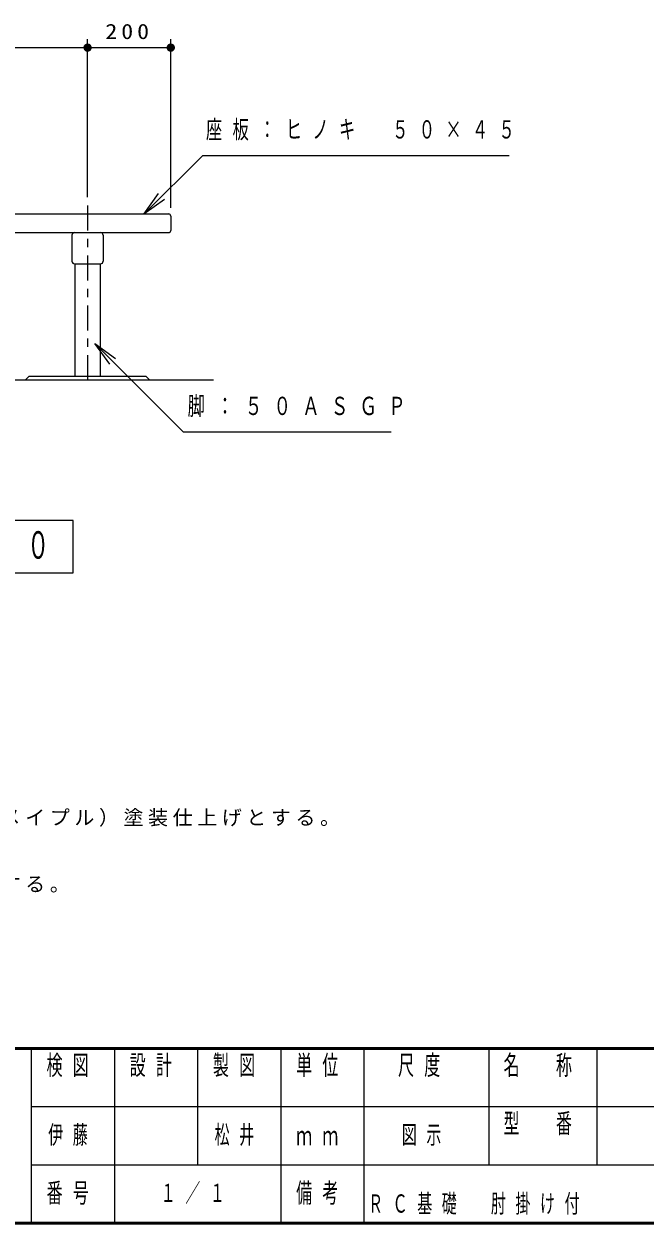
# Model space of a CAD drawing. Units: millimetres on the paper, scale 1:20. Extents: x -365 to 10, y -38 to 257.
# Drawn here: x -238.4 to -163.7, y 0 to 144.2 of the extents above; entities that cross this region are included whole.
import ezdxf

# ---------------------------------------------------------------- set-up
doc = ezdxf.new("R2010")
doc.units = ezdxf.units.MM
doc.linetypes.add('USER2', pattern=[6, 3, -1, 1, -1])
doc.layers.add('LY_1', color=7, linetype='Continuous', lineweight=25)
doc.layers.add('LY_2', color=7, linetype='Continuous', lineweight=13)
doc.styles.add('ＭＳ ゴシック', font='')
doc.styles.get('ＭＳ ゴシック').set_extended_font_data('MS Gothic')

# ---------------------------------------------------------------- blocks, each defined once
blk = doc.blocks.new('filled_dot')
at = {"color": 0, "linetype": 'Continuous', "lineweight": -2, "const_width": 1.25}
blk.add_lwpolyline([(-0.625, 0, 1), (0.625, 0, 1)], format="xyb", close=True, dxfattribs=at)

msp = doc.modelspace()

# ---------------------------------------------------------------- linework, layer by layer
at = {"layer": 'LY_1', "lineweight": 13}
for p, q in [((-265.717, 141.353), (-230.717, 141.353)), ((-230.717, 123.353), (-230.717, 142.353)), ((-230.717, 141.353), (-220.717, 141.353)), ((-220.717, 122.103), (-220.717, 142.353)), ((-223.955, 121.328), (-222.187, 123.803)), ((-223.955, 121.328), (-221.834, 123.45)), ((-221.48, 123.096), (-223.955, 121.328)), ((-229.828, 105.753), (-227.706, 103.632)), ((-229.828, 105.753), (-227.353, 103.986)), ((-228.06, 103.278), (-229.828, 105.753)), ((-232.467, 84.503), (-278.967, 84.503)), ((-232.467, 78.203), (-232.467, 84.503)), ((-278.967, 78.203), (-232.467, 78.203))]:
    msp.add_line(p, q, dxfattribs=at)
at = {"layer": 'LY_1', "color": 4}
for p, q in [((-310.467, 121.353), (-220.967, 121.353)), ((-220.717, 121.103), (-220.717, 119.353)), ((-310.467, 119.103), (-220.967, 119.103)), ((-232.592, 118.783), (-232.592, 115.673)), ((-228.842, 118.783), (-228.842, 115.673)), ((-232.272, 115.353), (-229.162, 115.353)), ((-232.23, 115.353), (-232.23, 101.853)), ((-229.205, 115.353), (-229.205, 101.853)), ((-215.566, 101.353), (-293.217, 101.353)), ((-238.217, 101.353), (-237.717, 101.853)), ((-237.717, 101.853), (-223.717, 101.853)), ((-223.717, 101.853), (-223.217, 101.353))]:
    msp.add_line(p, q, dxfattribs=at)
at = {"layer": 'LY_1', "linetype": 'USER2', "lineweight": 13}
msp.add_line((-230.717, 122.353), (-230.717, 100.353), dxfattribs=at)
at = {"layer": 'LY_1', "lineweight": 13}
for points in [[(-223.955, 121.328), (-216.884, 128.399), (-180.04, 128.399)], [(-229.828, 105.753), (-219.221, 95.147), (-194.21, 95.147)]]:
    msp.add_lwpolyline(points, dxfattribs=at)
at = {"layer": 'LY_1', "color": 4}
for centre, radius, start, end in [((-220.967, 121.103), 0.25, 0, 89.99998), ((-232.272, 118.783), 0.32, 89.99998, 179.99996), ((-229.162, 118.783), 0.32, 0, 89.99998), ((-220.967, 119.353), 0.25, 270.00002, 0), ((-232.272, 115.673), 0.32, 179.99998, 270.00002), ((-229.162, 115.673), 0.32, 270.00002, 0)]:
    msp.add_arc(centre, radius, start, end, dxfattribs=at)
at = {"layer": 'LY_2', "lineweight": 50}
for p, q in [((-365, 21), (0, 21)), ((-365, 0), (0, 0))]:
    msp.add_line(p, q, dxfattribs=at)
at = {"layer": 'LY_2', "color": 211, "lineweight": 25}
for p, q in [((-237.5, 21), (-237.5, 0)), ((-227.5, 21), (-227.5, 7)), ((-217.5, 21), (-217.5, 7)), ((-207.5, 21), (-207.5, 0)), ((-197.5, 21), (-197.5, 7)), ((-182.5, 21), (-182.5, 7)), ((-182.5, 14), (-70, 14)), ((-237.5, 7), (0, 7))]:
    msp.add_line(p, q, dxfattribs=at)
at = {"layer": 'LY_2'}
for p, q in [((-169.5, 21), (-169.5, 7)), ((-237.5, 14), (-182.5, 14)), ((-227.5, 7), (-227.5, 0))]:
    msp.add_line(p, q, dxfattribs=at)
at = {"layer": 'LY_2', "lineweight": 25}
msp.add_line((-197.5, 7), (-197.5, 0), dxfattribs=at)

# ---------------------------------------------------------------- block references
at = {"layer": 'LY_1', "lineweight": 13, "xscale": 0.4, "yscale": 0.4, "rotation": 180}
for p in [(-230.717, 141.353), (-220.717, 141.353)]:
    msp.add_blockref('filled_dot', p, dxfattribs=at)
at = {"layer": 'LY_1', "lineweight": 13, "xscale": 0.4, "yscale": 0.4}
msp.add_blockref('filled_dot', (-230.717, 141.353), dxfattribs=at)

# ---------------------------------------------------------------- texts
at = {"layer": 'LY_1', "style": 'ＭＳ ゴシック'}
for s, insert, char_height, attachment_point in [('\\T1.33;\\W1.15;200', (-225.717, 142.353), 1.833, 8), ('\\T1.64;\\W0.65;座板：ヒノキ\u3000５０×４５', (-216.487, 131.399), 2.199, 4), ('\\T1.64;\\W0.7;脚：５０ＡＳＧＰ', (-218.696, 98.147), 2.199, 4), ('\\T1.64;\\W0.6;正面図\u3000Ｓ＝１／２０', (-255.717, 81.353), 3.299, 5), ('\\T1.23;木材は、ヒノキ間伐材（一等材）とし、カンナ・ペーパーがけの上、木材保護着色塗料（メイプル）塗装仕上げとする。', (-359.273, 47.654), 1.76, 7), ('\\T1.23;鋼材は、電気亜鉛メッキ処理の上、ポリエステル樹脂粉体塗装（ダークグレー）仕上げとする。', (-359.273, 39.654), 1.76, 7), ('\\T1.64;\\W0.6;伊藤', (-232.5, 10.5), 2.199, 5), ('\\T1.64;\\W0.6;松井', (-212.5, 10.5), 2.199, 5), ('\\T1.64;\\W0.6;図示', (-190, 10.5), 2.199, 5), ('\\T1.64;\\W0.6;１／１', (-217.5, 3.5), 2.199, 5), ('\\T1.64;\\W0.6;ＲＣ基礎\u3000肘掛け付', (-197, 1), 2.199, 7)]:
    msp.add_mtext(s, dxfattribs=dict(at, insert=insert, char_height=char_height, attachment_point=attachment_point))
at = {"layer": 'LY_2', "color": 4, "char_height": 2.346, "style": 'ＭＳ ゴシック'}
for s, insert, attachment_point in [('\\T1.64;\\W0.6;検図', (-232.5, 20.167), 2), ('\\T1.64;\\W0.6;設計', (-222.5, 20.167), 2), ('\\T1.64;\\W0.6;製図', (-212.5, 20.167), 2), ('\\T1.64;\\W0.6;単位', (-202.5, 20.167), 2), ('\\T1.64;\\W0.6;尺度', (-190.25, 20.167), 2), ('\\T1.64;\\W0.6;名\u3000称', (-176, 20.167), 2), ('\\T1.64;\\W0.6;型\u3000番', (-176, 13.167), 2), ('\\T1.64;\\W0.6;ｍｍ', (-202.5, 10.5), 5), ('\\T1.64;\\W0.6;番号', (-232.5, 3.5), 5), ('\\T1.64;\\W0.6;備考', (-202.5, 3.5), 5)]:
    msp.add_mtext(s, dxfattribs=dict(at, insert=insert, attachment_point=attachment_point))

doc.saveas('drawing.dxf')
